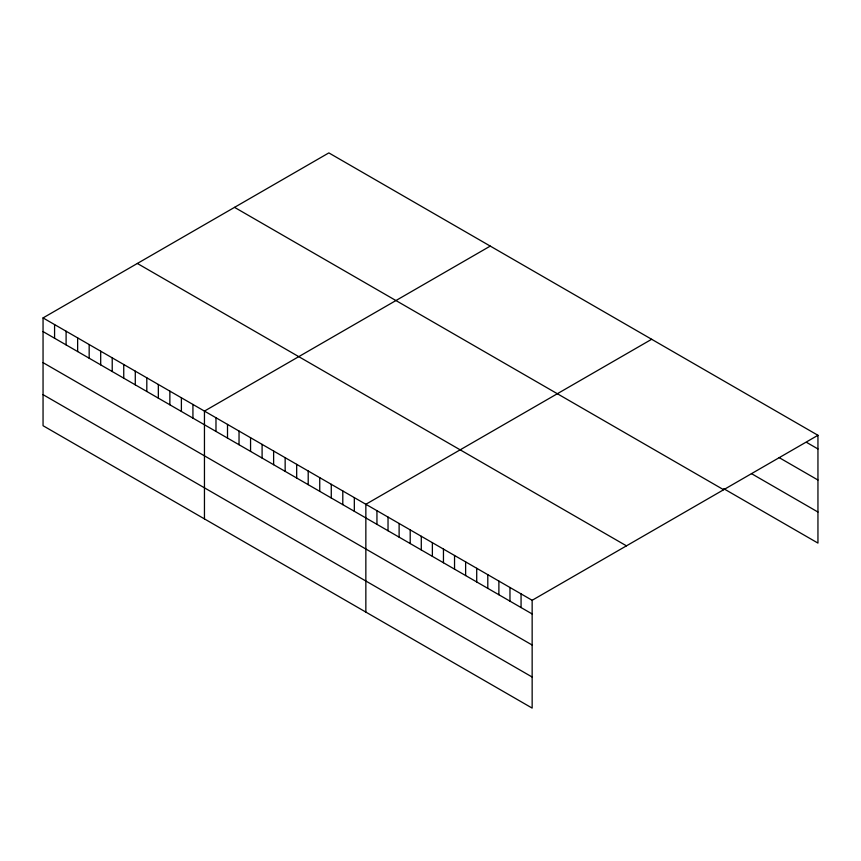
<?xml version="1.0" encoding="UTF-8"?>
<svg xmlns="http://www.w3.org/2000/svg" width="861" height="861" viewBox="0 0 861 861"><rect width="100%" height="100%" fill="white"/><g stroke="black" fill="none" stroke-linecap="round" stroke-linejoin="round"><path stroke-width="1.29" d="M43.05 317.913L532.152 600.289L532.152 708.097L43.05 425.711L43.05 317.913L328.848 152.903L817.95 435.289L817.95 543.087L723.714 488.682M490.253 246.095L204.455 411.095L204.455 518.903M651.659 339.277L365.85 504.288L365.85 612.085M532.152 600.289L817.95 435.289M806.865 442.554L817.95 448.958M779.151 457.611L817.95 480.018M751.438 473.615L817.95 512.026M234.536 207.361L723.638 489.737M137.362 263.466L626.464 545.842M43.05 331.582L532.152 613.958M43.05 362.642L532.152 645.029M43.05 394.65L532.152 677.026M521.066 593.896L521.066 607.565M509.97 587.493L509.97 601.161M498.885 581.089L498.885 594.757M487.8 574.685L487.8 588.354M476.714 568.292L476.714 581.961M465.629 561.889L465.629 575.557M454.543 555.485L454.543 569.153M443.458 549.092L443.458 562.76M432.373 542.688L432.373 556.357M421.287 536.285L421.287 549.953M410.202 529.881L410.202 543.549M399.117 523.488L399.117 537.156M388.031 517.084L388.031 530.753M376.946 510.681L376.946 524.349M354.323 497.626L354.323 511.294M342.796 490.974L342.796 504.643M331.27 484.312L331.27 497.981M319.743 477.661L319.743 491.33M308.206 470.999L308.206 484.668M296.679 464.348L296.679 478.016M285.152 457.686L285.152 471.354M273.626 451.035L273.626 464.703M262.099 444.384L262.099 458.052M250.562 437.722L250.562 451.39M239.035 431.07L239.035 444.739M227.508 424.408L227.508 438.077M215.982 417.757L215.982 431.426M192.929 404.444L192.929 418.112M181.391 397.782L181.391 411.45M169.865 391.131L169.865 404.799M158.338 384.48L158.338 398.148M146.811 377.818L146.811 391.486M135.285 371.166L135.285 384.835M123.747 364.504L123.747 378.173M112.221 357.853L112.221 371.521M100.694 351.191L100.694 364.86M89.167 344.54L89.167 358.208M77.641 337.878L77.641 351.546M66.103 331.227L66.103 344.895M54.577 324.575L54.577 338.233"/></g></svg>
